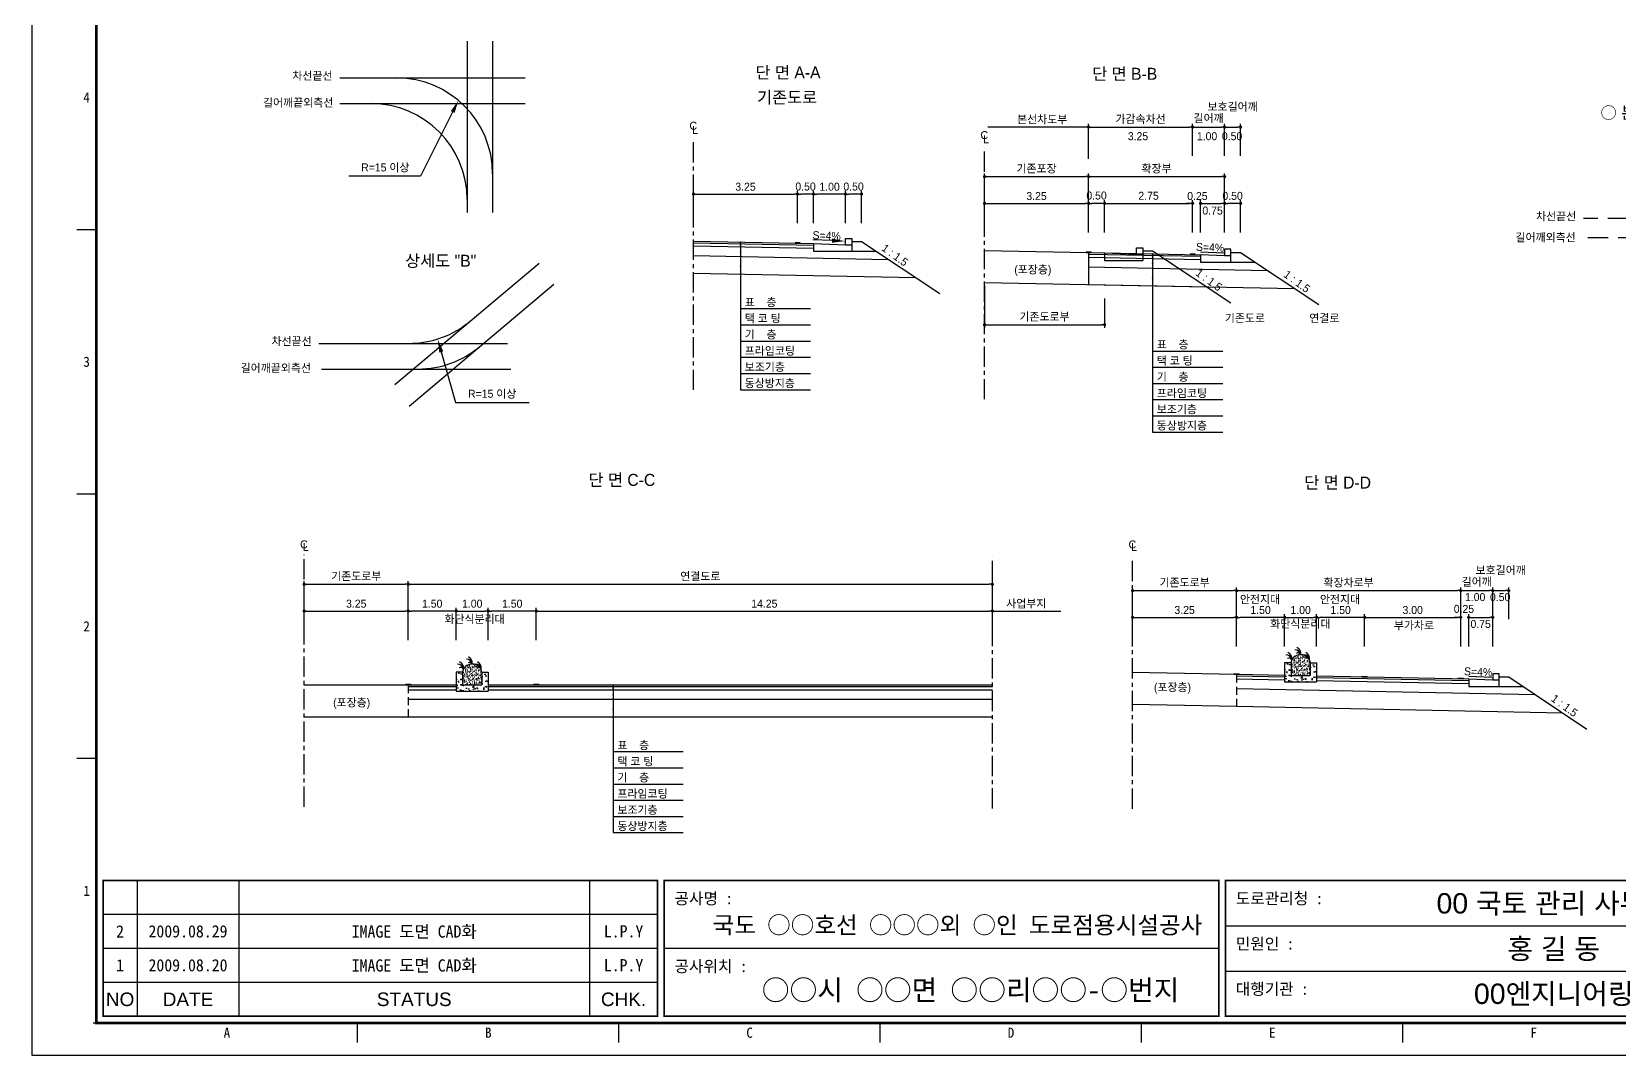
# Model space of a CAD drawing. Header units: millimetres. Extents: x 456 to 879, y 3 to 302.
# Drawn here: x 455.7 to 703.7, y 2.7 to 162.7 of the extents above; entities that cross this region are included whole.
import ezdxf
from ezdxf.enums import TextEntityAlignment as Align

# ---------------------------------------------------------------- set-up
doc = ezdxf.new("R2010")
doc.units = ezdxf.units.MM
doc.linetypes.add('CENTER', pattern=[50.8, 31.75, -6.35, 6.35, -6.35])
doc.linetypes.add('HIDDEN', pattern=[9.525, 6.35, -3.175])
for name, color, linetype in [('CC-GSTR-0004', 4, 'Continuous'), ('CZ-DIMT-0002', 7, 'Continuous'), ('CZ-EXST-0002', 1, 'Continuous'), ('CZ-LIN1-0007', 7, 'Continuous'), ('CZ-LIN2-0003', 3, 'Continuous'), ('CZ-LINE-0001', 7, 'Continuous'), ('CZ-TEXT-BOX0', 7, 'Continuous'), ('TITLE', 7, 'Continuous')]:
    doc.layers.add(name, color=color, linetype=linetype)
doc.styles.add('견고딕', font='arial.ttf')
doc.styles.add('돋움', font='')
doc.styles.add('돋음체', font='')
doc.styles.get('돋움').set_extended_font_data('Dotum')
doc.styles.get('돋음체').set_extended_font_data('DotumChe')

# ---------------------------------------------------------------- blocks, each defined once
blk = doc.blocks.new('_Dot')
at = {"color": 0, "linetype": 'ByBlock', "lineweight": -2}
blk.add_line((-0.5, 0), (-1, 0), dxfattribs=at)
at = {"color": 0, "linetype": 'ByBlock', "const_width": 0.5}
blk.add_lwpolyline([(-0.25, 0, 1), (0.25, 0, 1)], format="xyb", close=True, dxfattribs=at)

msp = doc.modelspace()

# ---------------------------------------------------------------- hatches: boundary and pattern name
at = {"layer": 'CZ-EXST-0002'}
h = msp.add_hatch(dxfattribs=at)
h.set_pattern_fill('AR-SAND', color=256, scale=0.01, style=0)
h.set_pattern_definition([(37.5, (-456.71278, 3544.88835), (-0.016000313, 0.489413237), [0, -0.38608, 0, -0.4318, 0, -0.41275]), (7.5, (-456.7128, 3544.88835), (0.44952328, 0.7168251), [0, -0.20828, 0, -0.34798, 0, -0.13335]), (327.5, (-457.0252, 3544.88835), (0.79099237, 0.001437185), [0, -0.127, 0, -0.4572, 0, -0.5969]), (317.5, (-457.0252, 3544.88835), (0.76355645, 0.22292932), [0, -0.0635, 0, -0.29972, 0, -0.3429])])
edge = h.paths.add_edge_path()
edge.add_ellipse((653.91, 64.04), major_axis=(-1.5, 0), ratio=0.829212, start_angle=180, end_angle=360)
edge.add_line((652.41, 64.04), (652.41, 62.04))
edge.add_line((652.41, 62.04), (655.41, 62.04))
edge.add_line((655.41, 62.04), (655.41, 64.04))
h = msp.add_hatch(dxfattribs=at)
h.set_pattern_fill('AR-CONC', color=256, scale=0.01, style=0)
h.set_pattern_definition([(50, (-586.1156, 3543.4252), (1.8218467, -0.15939086), [0.1905, -2.0955]), (355, (-586.1156, 3543.4252), (-0.3524283, 1.9105664), [0.1524, -1.6764]), (100.451, (-585.9638, 3543.4119), (1.469425, 1.7511669), [0.1619, -1.7809]), (46.1842, (-586.1156, 3543.9332), (2.7107904, -0.4204233), [0.28575, -3.14325]), (96.6356, (-585.8897, 3543.8981), (2.3740423, 2.4742556), [0.24285, -2.67135]), (351.184, (-586.1156, 3543.9332), (2.374046, 2.4742512), [0.2286, -2.5146]), (21, (-585.8616, 3543.8062), (1.5161488, -1.0226552), [0.1905, -2.0955]), (326, (-585.8616, 3543.8062), (0.6180203, 1.8418797), [0.1524, -1.6764]), (71.4514, (-585.7353, 3543.721), (2.1341649, 0.8192286), [0.1619, -1.7809]), (37.5, (-586.11565, 3543.4252), (0.03088603, 0.84555039), [0, -1.65608, 0, -1.7018, 0, -1.68275]), (7.5, (-586.1156, 3543.4252), (0.66819663, 1.00180575), [0, -0.97028, 0, -1.61798, 0, -0.64135]), (327.5, (-586.68207, 3543.4252), (1.35590595, -0.05728744), [0, -0.635, 0, -1.9812, 0, -2.6289]), (317.5, (-586.9361, 3543.4252), (1.4812918, 0.2542649), [0, -0.8255, 0, -1.31572, 0, -1.8669])])
h.paths.add_polyline_path([(527, 59.58), (527, 62.58), (526, 62.58), (526, 60.58), (523, 60.58), (523, 62.58), (522, 62.58), (522, 59.58)])
h = msp.add_hatch(dxfattribs=at)
h.set_pattern_fill('AR-SAND', color=256, scale=0.01, style=0)
h.set_pattern_definition([(37.5, (-586.11565, 3543.42517), (-0.016000313, 0.489413237), [0, -0.38608, 0, -0.4318, 0, -0.41275]), (7.5, (-586.11565, 3543.4252), (0.44952328, 0.7168251), [0, -0.20828, 0, -0.34798, 0, -0.13335]), (327.5, (-586.42807, 3543.42517), (0.79099237, 0.001437185), [0, -0.127, 0, -0.4572, 0, -0.5969]), (317.5, (-586.42807, 3543.4252), (0.76355645, 0.22292932), [0, -0.0635, 0, -0.29972, 0, -0.3429])])
edge = h.paths.add_edge_path()
edge.add_ellipse((524.5, 62.58), major_axis=(-1.5, 0), ratio=0.829212, start_angle=180, end_angle=360)
edge.add_line((523, 62.58), (523, 60.58))
edge.add_line((523, 60.58), (526, 60.58))
edge.add_line((526, 60.58), (526, 62.58))
h = msp.add_hatch(dxfattribs=at)
h.set_pattern_fill('AR-CONC', color=256, scale=0.01, style=0)
h.set_pattern_definition([(50, (-456.7128, 3544.8883), (1.8218467, -0.15939086), [0.1905, -2.0955]), (355, (-456.7128, 3544.8883), (-0.3524283, 1.9105664), [0.1524, -1.6764]), (100.451, (-456.561, 3544.875), (1.469425, 1.7511669), [0.1619, -1.7809]), (46.1842, (-456.7128, 3545.3963), (2.7107904, -0.4204233), [0.28575, -3.14325]), (96.6356, (-456.487, 3545.3613), (2.3740423, 2.4742556), [0.24285, -2.67135]), (351.184, (-456.7128, 3545.3963), (2.374046, 2.4742512), [0.2286, -2.5146]), (21, (-456.4588, 3545.2693), (1.5161488, -1.0226552), [0.1905, -2.0955]), (326, (-456.4588, 3545.2693), (0.6180203, 1.8418797), [0.1524, -1.6764]), (71.4514, (-456.3324, 3545.1841), (2.1341649, 0.8192286), [0.1619, -1.7809]), (37.5, (-456.7128, 3544.88835), (0.03088603, 0.84555039), [0, -1.65608, 0, -1.7018, 0, -1.68275]), (7.5, (-456.7128, 3544.8883), (0.66819663, 1.00180575), [0, -0.97028, 0, -1.61798, 0, -0.64135]), (327.5, (-457.2792, 3544.88835), (1.35590595, -0.05728744), [0, -0.635, 0, -1.9812, 0, -2.6289]), (317.5, (-457.5332, 3544.8883), (1.4812918, 0.2542649), [0, -0.8255, 0, -1.31572, 0, -1.8669])])
h.paths.add_polyline_path([(656.41, 61.04), (656.41, 64.04), (655.41, 64.04), (655.41, 62.04), (652.41, 62.04), (652.41, 64.04), (651.41, 64.04), (651.41, 61.04)])
at = {"layer": 'CZ-LIN1-0007'}
for points in [[(575.69, 129.61), (575.69, 129.74), (574.94, 129.75), (574.94, 129.63)], [(621.15, 128.15), (621.15, 128.28), (620.4, 128.29), (620.4, 128.17)], [(637.4, 127.83), (637.4, 127.95), (636.65, 127.97), (636.65, 127.84)], [(644.28, 62.2), (644.28, 62.32), (643.53, 62.34), (643.53, 62.21)], [(514.88, 60.58), (514.88, 60.7), (514.13, 60.7), (514.13, 60.58)], [(534.88, 60.58), (534.88, 60.7), (534.13, 60.7), (534.13, 60.58)], [(664.28, 61.8), (664.28, 61.92), (663.53, 61.94), (663.53, 61.81)], [(679.28, 61.5), (679.28, 61.62), (678.53, 61.64), (678.53, 61.51)]]:
    msp.add_hatch(color=256, dxfattribs=at).paths.add_polyline_path(points)

# ---------------------------------------------------------------- linework, layer by layer
at = {"color": 0, "linetype": 'ByBlock', "lineweight": -2}
for p, q in [((620.53, 147.75), (620.28, 147.75)), ((606, 72.13), (606.25, 72.13))]:
    msp.add_line(p, q, dxfattribs=at)
at = {"color": 0, "linetype": 'ByBlock', "const_width": 0.25}
for points in [[(620.65, 147.75, 1), (620.9, 147.75, 1)], [(605.88, 72.13, 1), (605.63, 72.13, 1)]]:
    msp.add_lwpolyline(points, format="xyb", close=True, dxfattribs=at)
at = {"layer": 'CC-GSTR-0004'}
for p, q in [((577.82, 129.57), (582.82, 129.37)), ((577.82, 129.57), (577.82, 128.37)), ((582.82, 130.37), (583.82, 130.37)), ((582.82, 129.37), (582.82, 130.37)), ((582.82, 129.37), (583.82, 129.37)), ((583.82, 130.37), (583.82, 128.37)), ((577.82, 128.37), (583.82, 128.37))]:
    msp.add_line(p, q, dxfattribs=at)
for points in [[(643.03, 127.66), (642.03, 127.66), (638.28, 127.81), (638.28, 126.66), (643.03, 126.66), (643.03, 128.66), (642.03, 128.66), (642.03, 127.66)], [(684.91, 61.33), (683.91, 61.33), (680.16, 61.48), (680.16, 60.33), (684.91, 60.33), (684.91, 62.33), (683.91, 62.33), (683.91, 61.33)]]:
    msp.add_lwpolyline(points, dxfattribs=at)
at = {"layer": 'CZ-EXST-0002'}
for p, q in [((523.71, 161.17), (523.71, 134.39)), ((527.69, 161.17), (527.69, 134.39)), ((503.81, 155.43), (532.76, 155.43)), ((503.81, 151.42), (532.76, 151.42)), ((512.42, 107.53), (534.97, 126.51)), ((604.53, 128.49), (623.28, 128.11)), ((623.28, 128.11), (628.28, 127.91)), ((623.28, 128.11), (623.28, 126.91)), ((623.28, 126.91), (629.28, 126.91)), ((628.28, 128.91), (629.28, 128.91)), ((628.28, 127.91), (628.28, 128.91)), ((628.28, 127.91), (629.28, 127.91)), ((629.28, 128.91), (629.28, 126.91)), ((629.28, 128.41), (630.78, 128.41)), ((630.78, 128.41), (642.98, 120.28)), ((514.63, 104.16), (537.23, 123.19)), ((604.53, 123.49), (639.21, 122.79)), ((500.55, 113.95), (530.03, 113.95)), ((500.97, 109.95), (530.51, 109.95)), ((643.9, 62.21), (627.66, 62.53)), ((498.25, 60.58), (514.5, 60.58)), ((643.9, 57.21), (627.66, 57.53)), ((498.25, 55.58), (514.5, 55.58))]:
    msp.add_line(p, q, dxfattribs=at)
at = {"layer": 'CZ-LIN1-0007'}
for p, q in [((574.94, 129.75), (575.69, 129.74)), ((574.94, 129.63), (575.69, 129.61)), ((575.69, 129.74), (575.69, 129.61)), ((620.4, 128.29), (621.15, 128.28)), ((620.4, 128.17), (621.15, 128.15)), ((621.15, 128.28), (621.15, 128.15)), ((636.65, 127.97), (637.4, 127.95)), ((636.65, 127.84), (637.4, 127.83)), ((637.4, 127.95), (637.4, 127.83)), ((643.53, 62.21), (643.53, 62.34)), ((643.53, 62.34), (644.28, 62.32)), ((644.28, 62.2), (643.53, 62.21)), ((644.28, 62.32), (644.28, 62.2)), ((514.13, 60.58), (514.13, 60.7)), ((514.13, 60.7), (514.88, 60.7)), ((514.88, 60.58), (514.13, 60.58)), ((514.88, 60.7), (514.88, 60.58)), ((534.13, 60.7), (534.88, 60.7)), ((534.13, 60.58), (534.13, 60.7)), ((534.88, 60.58), (534.13, 60.58)), ((534.88, 60.7), (534.88, 60.58)), ((663.53, 61.94), (664.28, 61.92)), ((663.53, 61.81), (663.53, 61.94)), ((664.28, 61.8), (663.53, 61.81)), ((664.28, 61.92), (664.28, 61.8)), ((678.53, 61.51), (678.53, 61.64)), ((678.53, 61.64), (679.28, 61.62)), ((679.28, 61.5), (678.53, 61.51)), ((679.28, 61.62), (679.28, 61.5))]:
    msp.add_line(p, q, dxfattribs=at)
at = {"layer": 'CZ-LIN2-0003'}
for p, q in [((559.07, 129.94), (577.82, 129.57)), ((559.07, 129.69), (577.82, 129.32)), ((559.07, 129.19), (577.82, 128.82)), ((583.82, 129.87), (585.32, 129.87)), ((585.32, 129.87), (597.52, 121.73)), ((559.07, 127.69), (589.49, 127.08)), ((583.82, 128.37), (587.57, 128.37)), ((620.78, 128.16), (620.78, 123.16)), ((620.78, 128.16), (638.28, 127.81)), ((620.78, 127.91), (638.28, 127.56)), ((620.78, 127.41), (638.28, 127.06)), ((643.03, 128.16), (644.53, 128.16)), ((643.03, 126.66), (646.78, 126.66)), ((644.53, 128.16), (656.73, 120.03)), ((559.07, 124.94), (593.75, 124.25)), ((620.78, 125.91), (648.74, 125.35)), ((620.78, 123.16), (652.99, 122.52)), ((523, 62.58), (522, 62.58)), ((522, 62.58), (522, 59.58)), ((523, 62.58), (523, 60.58)), ((526, 62.58), (526, 60.58)), ((526, 62.58), (527, 62.58)), ((527, 62.58), (527, 59.58)), ((651.41, 62.06), (643.9, 62.21)), ((652.41, 64.04), (651.41, 64.04)), ((651.41, 64.04), (651.41, 61.04)), ((652.41, 64.04), (652.41, 62.04)), ((652.41, 62.04), (655.41, 62.04)), ((655.41, 64.04), (656.41, 64.04)), ((655.41, 64.04), (655.41, 62.04)), ((656.41, 64.04), (656.41, 61.04)), ((514.5, 60.58), (522, 60.58)), ((514.5, 60.33), (522, 60.33)), ((514.5, 59.83), (522, 59.83)), ((522, 59.58), (527, 59.58)), ((523, 60.58), (526, 60.58)), ((527, 60.58), (605.75, 60.58)), ((527, 60.33), (605.75, 60.33)), ((527, 59.83), (605.75, 59.83)), ((651.41, 61.81), (643.9, 61.96)), ((651.41, 61.31), (643.9, 61.46)), ((690.62, 59.02), (643.9, 59.96)), ((651.41, 61.04), (656.41, 61.04)), ((680.16, 61.48), (656.41, 61.96)), ((680.16, 61.23), (656.41, 61.71)), ((680.16, 60.73), (656.41, 61.21)), ((684.91, 61.83), (686.41, 61.83)), ((684.91, 60.33), (688.66, 60.33)), ((686.41, 61.83), (698.61, 53.69)), ((514.5, 58.33), (605.75, 58.33)), ((694.87, 56.19), (643.9, 57.21)), ((514.5, 55.58), (605.75, 55.58))]:
    msp.add_line(p, q, dxfattribs=at)
for centre, radius, start, end in [((512.69, 140.43), 15, 0, 90), ((508.71, 136.42), 15, 0, 90), ((514.58, 128.95), 15, 270, 310.097), ((516.04, 124.95), 15, 270, 310.097), ((523.63, 63.7), 0.88, 7.8639, 92.7752), ((523.52, 64.05), 1, 347.1802, 67.3267), ((651.64, 64.38), 0.88, 7.8639, 92.7752), ((652.1, 64.35), 0.44, 19.771, 124.0366), ((651.53, 64.72), 1, 347.1802, 67.3267), ((653.03, 65.17), 0.88, 7.8639, 92.7752), ((653.49, 65.14), 0.44, 19.771, 124.0366), ((652.93, 65.51), 1, 347.1802, 67.3267), ((654.43, 64.38), 0.88, 7.8639, 92.7752), ((654.89, 64.35), 0.44, 19.771, 124.0366), ((654.32, 64.72), 1, 347.1802, 67.3267), ((522.24, 62.92), 0.88, 7.8639, 92.7752), ((522.7, 62.89), 0.44, 19.771, 124.0366), ((522.13, 63.26), 1, 347.1802, 67.3267), ((524.09, 63.67), 0.44, 19.771, 124.0366), ((525.02, 62.92), 0.88, 7.8639, 92.7752), ((525.48, 62.89), 0.44, 19.771, 124.0366), ((524.92, 63.26), 1, 347.1802, 67.3267)]:
    msp.add_arc(centre, radius, start, end, dxfattribs=at)
for centre in [(653.91, 64.04), (524.5, 62.58)]:
    msp.add_ellipse(centre, major_axis=(-1.5, 0), ratio=0.829212, start_param=3.141593, end_param=6.283185, dxfattribs=at)
at = {"layer": 'CZ-LINE-0001'}
for p, q in [((620.78, 147.75), (605.03, 147.75)), ((620.78, 142.78), (620.78, 148.25)), ((620.78, 143.28), (620.78, 148.25)), ((621.28, 147.75), (636.53, 147.75)), ((637.03, 143.28), (637.03, 148.25)), ((637.03, 143.28), (637.03, 148.25)), ((637.53, 147.75), (641.53, 147.75)), ((642.03, 143.28), (642.03, 148.25)), ((642.03, 143.28), (642.03, 148.25)), ((642.53, 147.75), (644.03, 147.75)), ((644.53, 143.28), (644.53, 148.25)), ((604.53, 136.33), (604.53, 140.51)), ((605.03, 140.01), (620.28, 140.01)), ((620.78, 136.33), (620.78, 140.51)), ((620.78, 136.33), (620.78, 140.51)), ((621.28, 140.01), (641.53, 140.01)), ((642.03, 136.33), (642.03, 140.51)), ((559.07, 132.74), (559.07, 137.79)), ((559.57, 137.29), (574.82, 137.29)), ((575.32, 132.74), (575.32, 137.79)), ((575.32, 132.74), (575.32, 137.79)), ((577.32, 137.29), (575.82, 137.29)), ((577.82, 132.74), (577.82, 137.79)), ((577.82, 132.74), (577.82, 137.79)), ((582.32, 137.29), (578.32, 137.29)), ((582.82, 132.74), (582.82, 137.79)), ((582.82, 135.18), (582.82, 137.79)), ((584.82, 137.29), (583.32, 137.29)), ((585.32, 132.74), (585.32, 137.79)), ((604.53, 131.28), (604.53, 136.33)), ((605.03, 135.83), (620.28, 135.83)), ((620.78, 131.28), (620.78, 136.33)), ((620.78, 131.28), (620.78, 136.33)), ((622.78, 135.83), (621.28, 135.83)), ((623.28, 131.28), (623.28, 136.33)), ((623.28, 131.28), (623.28, 136.33)), ((623.78, 135.83), (636.53, 135.83)), ((636.53, 135.83), (636.03, 135.83)), ((637.03, 131.28), (637.03, 136.33)), ((637.03, 131.28), (637.03, 136.33)), ((638.28, 131.28), (638.28, 136.33)), ((638.28, 131.28), (638.28, 136.33)), ((638.78, 135.83), (639.28, 135.83)), ((638.78, 135.83), (641.53, 135.83)), ((642.03, 133.72), (642.03, 136.33)), ((642.03, 131.28), (642.03, 136.33)), ((644.03, 135.83), (642.53, 135.83)), ((644.53, 131.28), (644.53, 136.33)), ((566.42, 129.81), (566.42, 106.72)), ((630.79, 127.97), (630.79, 100.1)), ((604.53, 122.99), (604.53, 116.37)), ((566.42, 119.38), (577.36, 119.38)), ((623.28, 120.98), (623.28, 116.37)), ((566.42, 116.85), (577.36, 116.85)), ((605.03, 116.87), (622.78, 116.87)), ((566.42, 114.32), (577.36, 114.32)), ((566.42, 111.79), (577.36, 111.79)), ((630.79, 112.76), (641.73, 112.76)), ((566.42, 109.25), (577.36, 109.25)), ((630.79, 110.23), (641.73, 110.23)), ((566.42, 106.72), (577.36, 106.72)), ((630.79, 107.7), (641.73, 107.7)), ((630.79, 105.17), (641.73, 105.17)), ((630.79, 102.63), (641.73, 102.63)), ((630.79, 100.1), (641.73, 100.1)), ((498.25, 72.63), (498.25, 76.8)), ((498.75, 76.3), (514, 76.3)), ((514.5, 72.63), (514.5, 76.8)), ((514.5, 72.63), (514.5, 76.8)), ((515, 76.3), (605.25, 76.3)), ((605.75, 72.63), (605.75, 76.8)), ((627.66, 71.64), (627.66, 75.81)), ((628.16, 75.31), (643.4, 75.31)), ((643.9, 71.64), (643.9, 75.81)), ((643.9, 71.64), (643.9, 75.81)), ((644.4, 75.31), (678.41, 75.31)), ((678.91, 71.64), (678.91, 75.81)), ((678.91, 70.84), (678.91, 75.81)), ((679.41, 75.31), (683.41, 75.31)), ((683.91, 70.84), (683.91, 75.81)), ((683.91, 70.84), (683.91, 75.81)), ((684.41, 75.31), (685.91, 75.31)), ((686.41, 70.84), (686.41, 75.81)), ((498.25, 67.58), (498.25, 72.63)), ((498.75, 72.13), (514, 72.13)), ((514.5, 67.58), (514.5, 72.63)), ((514.5, 67.58), (514.5, 72.63)), ((521.5, 72.13), (515, 72.13)), ((522, 67.58), (522, 72.63)), ((522, 67.58), (522, 72.63)), ((522.5, 72.13), (526.5, 72.13)), ((527, 67.58), (527, 72.63)), ((527, 67.58), (527, 72.63)), ((534, 72.13), (527.5, 72.13)), ((534.5, 67.58), (534.5, 72.63)), ((534.5, 67.58), (534.5, 72.63)), ((535, 72.13), (605.25, 72.13)), ((605.75, 67.58), (605.75, 72.63)), ((605.75, 67.58), (605.75, 72.63)), ((606.25, 72.13), (616.47, 72.13)), ((627.66, 66.59), (627.66, 71.64)), ((628.16, 71.14), (643.4, 71.14)), ((643.9, 66.59), (643.9, 71.64)), ((643.9, 66.59), (643.9, 71.64)), ((650.91, 71.14), (644.4, 71.14)), ((651.41, 66.59), (651.41, 71.64)), ((651.41, 66.59), (651.41, 71.64)), ((651.91, 71.14), (655.91, 71.14)), ((656.41, 66.59), (656.41, 71.64)), ((656.41, 66.59), (656.41, 71.64)), ((663.41, 71.14), (656.91, 71.14)), ((663.91, 66.59), (663.91, 71.64)), ((663.91, 66.59), (663.91, 71.64)), ((664.41, 71.14), (678.41, 71.14)), ((678.41, 71.14), (677.91, 71.14)), ((678.91, 66.59), (678.91, 71.64)), ((678.91, 66.59), (678.91, 71.64)), ((680.16, 66.59), (680.16, 71.64)), ((680.16, 66.59), (680.16, 71.64)), ((680.66, 71.14), (683.41, 71.14)), ((680.66, 71.14), (681.16, 71.14)), ((683.91, 66.59), (683.91, 71.64)), ((546.53, 60.58), (546.53, 37.5)), ((546.53, 50.15), (557.46, 50.15)), ((546.53, 47.62), (557.46, 47.62)), ((546.53, 45.09), (557.46, 45.09)), ((546.53, 42.56), (557.46, 42.56)), ((546.53, 40.03), (557.46, 40.03)), ((546.53, 37.5), (557.46, 37.5))]:
    msp.add_line(p, q, dxfattribs=at)
at = {"layer": 'CZ-LINE-0001', "linetype": 'CENTER', "ltscale": 0.1}
for p, q in [((559.07, 106.67), (559.07, 146.05)), ((604.53, 105.21), (604.53, 144.59)), ((498.25, 41.51), (498.25, 80.89)), ((605.75, 41.26), (605.75, 80.64)), ((627.66, 41.24), (627.66, 80.62))]:
    msp.add_line(p, q, dxfattribs=at)
at = {"layer": 'CZ-LINE-0001', "linetype": 'HIDDEN', "ltscale": 0.5}
for p, q in [((714.62, 133.47), (698.09, 133.47)), ((735.26, 130.47), (698.09, 130.47))]:
    msp.add_line(p, q, dxfattribs=at)
at = {"layer": 'CZ-LINE-0001', "linetype": 'HIDDEN', "ltscale": 0.2}
for p, q in [((643.9, 62.21), (643.9, 57.21)), ((514.5, 60.58), (514.5, 55.58))]:
    msp.add_line(p, q, dxfattribs=at)
at = {"layer": 'CZ-LINE-0001'}
for points in [[(521.44, 150.11), (516.44, 140.09), (505.2, 140.09)], [(580.69, 130.01), (577.69, 130.13)], [(641.92, 128.07), (638.28, 128.22)], [(519.67, 112.61), (521.9, 104.72), (533.4, 104.72)], [(683.8, 61.74), (680.16, 61.89)]]:
    msp.add_lwpolyline(points, dxfattribs=at)
for centre, start, end in [((566.42, 129.06), 0, 180), ((566.42, 129.06), 0, 180), ((566.42, 129.06), 180, 0), ((566.42, 129.06), 180, 0), ((566.42, 129.74), 0, 180), ((566.42, 129.74), 0, 180), ((566.42, 129.74), 180, 0), ((566.42, 129.74), 180, 0), ((566.42, 129.54), 0, 180), ((566.42, 129.54), 0, 180), ((566.42, 129.54), 180, 0), ((566.42, 129.54), 180, 0), ((566.42, 129.31), 0, 180), ((566.42, 129.31), 0, 180), ((566.42, 129.31), 180, 0), ((566.42, 129.31), 180, 0)]:
    msp.add_arc(centre, 0.0625, start, end, dxfattribs=at)
at = {"layer": 'CZ-LINE-0001', "linetype": 'ByBlock'}
for centre, start, end in [((566.42, 128.26), 0, 180), ((566.42, 128.26), 0, 180), ((566.42, 128.26), 180, 0), ((566.42, 128.26), 180, 0), ((630.79, 127.22), 0, 180), ((630.79, 127.22), 0, 180), ((630.79, 127.22), 180, 0), ((630.79, 127.22), 180, 0), ((630.79, 126.42), 0, 180), ((630.79, 126.42), 0, 180), ((630.79, 127.9), 0, 180), ((630.79, 127.9), 0, 180), ((630.79, 127.9), 180, 0), ((630.79, 127.9), 180, 0), ((630.79, 127.7), 0, 180), ((630.79, 127.7), 0, 180), ((630.79, 127.7), 180, 0), ((630.79, 127.7), 180, 0), ((630.79, 127.47), 0, 180), ((630.79, 127.47), 0, 180), ((630.79, 127.47), 180, 0), ((630.79, 127.47), 180, 0), ((566.42, 126.02), 0, 180), ((566.42, 126.02), 0, 180), ((566.42, 126.02), 180, 0), ((566.42, 126.02), 180, 0), ((630.79, 126.42), 180, 0), ((630.79, 126.42), 180, 0), ((630.79, 124.18), 0, 180), ((630.79, 124.18), 0, 180), ((630.79, 124.18), 180, 0), ((630.79, 124.18), 180, 0), ((546.52, 59.83), 0, 180), ((546.52, 59.83), 0, 180), ((546.52, 59.83), 180, 0), ((546.52, 59.83), 180, 0), ((546.53, 60.52), 0, 180), ((546.53, 60.52), 0, 180), ((546.53, 60.52), 180, 0), ((546.53, 60.52), 180, 0), ((546.53, 60.32), 0, 180), ((546.53, 60.32), 0, 180), ((546.53, 60.32), 180, 0), ((546.53, 60.32), 180, 0), ((546.53, 60.08), 0, 180), ((546.53, 60.08), 0, 180), ((546.53, 60.08), 180, 0), ((546.53, 60.08), 180, 0), ((546.52, 59.03), 0, 180), ((546.52, 59.03), 0, 180), ((546.52, 59.03), 180, 0), ((546.52, 59.03), 180, 0), ((546.52, 56.8), 0, 180), ((546.52, 56.8), 0, 180), ((546.52, 56.8), 180, 0), ((546.52, 56.8), 180, 0)]:
    msp.add_arc(centre, 0.0625, start, end, dxfattribs=at)
at = {"layer": 'CZ-LINE-0001'}
for points in [[(521.15, 150.26), (522.34, 151.9), (521.74, 149.96)], [(580.71, 130.34), (582.69, 129.93), (580.68, 129.68)], [(519.35, 112.51), (519.13, 114.53), (519.99, 112.7)]]:
    msp.add_solid(points, dxfattribs=at)
at = {"layer": 'TITLE', "color": 7, "linetype": 'Continuous'}
for p, q in [((465.77, 131.72), (462.75, 131.72)), ((465.77, 90.4), (462.75, 90.4)), ((465.77, 49.07), (462.75, 49.07)), ((506.6, 4.71), (506.6, 7.74)), ((547.42, 4.71), (547.42, 7.74)), ((588.25, 4.71), (588.25, 7.74)), ((629.07, 4.71), (629.07, 7.74)), ((669.89, 4.71), (669.89, 7.74))]:
    msp.add_line(p, q, dxfattribs=at)
at = {"layer": 'TITLE', "ltscale": 150}
for p, q in [((472.14, 30.02), (472.14, 8.8)), ((488.05, 30.02), (488.05, 8.8)), ((542.83, 30.02), (542.83, 8.8)), ((553.44, 24.71), (466.83, 24.71)), ((642.17, 22.95), (728.78, 22.95)), ((553.44, 19.41), (466.83, 19.41)), ((641.11, 19.41), (554.5, 19.41)), ((642.17, 15.87), (728.78, 15.87)), ((553.44, 14.1), (466.83, 14.1))]:
    msp.add_line(p, q, dxfattribs=at)
at = {"layer": 'TITLE'}
msp.add_line((874.13, 7.74), (465.27, 7.74), dxfattribs=at)
msp.add_lwpolyline([(455.69, 2.7), (879.05, 2.7), (879.05, 302.08), (455.69, 302.08)], close=True, dxfattribs=at)
at = {"layer": 'TITLE', "linetype": 'Continuous', "const_width": 0.403}
msp.add_lwpolyline([(465.77, 7.74), (465.77, 297.04), (874.02, 297.04), (874.02, 7.74)], close=True, dxfattribs=at)
at = {"layer": 'TITLE', "ltscale": 150, "const_width": 0.265}
for points in [[(466.83, 30.02), (553.44, 30.02), (553.44, 8.8), (466.83, 8.8)], [(554.5, 30.02), (641.11, 30.02), (641.11, 8.8), (554.5, 8.8)], [(728.78, 8.8), (642.17, 8.8), (642.17, 30.02), (728.78, 30.02)]]:
    msp.add_lwpolyline(points, close=True, dxfattribs=at)

# ---------------------------------------------------------------- block references
at = {"layer": 'CZ-LINE-0001', "xscale": 0.5, "yscale": 0.5, "zscale": 0.5, "rotation": 180}
for p in [(620.78, 147.75), (637.03, 147.75), (642.03, 147.75), (604.53, 140.01), (620.78, 140.01), (559.07, 137.29), (575.32, 137.29), (577.82, 137.29), (582.82, 137.29), (604.53, 135.83), (620.78, 135.83), (623.28, 135.83), (638.28, 135.83), (638.28, 135.83), (642.03, 135.83), (604.53, 116.87), (498.25, 76.3), (514.5, 76.3), (627.66, 75.31), (643.9, 75.31), (678.91, 75.31), (683.91, 75.31), (498.25, 72.13), (514.5, 72.13), (522, 72.13), (527, 72.13), (534.5, 72.13), (627.66, 71.14), (643.9, 71.14), (651.41, 71.14), (656.41, 71.14), (663.91, 71.14), (680.16, 71.14), (680.16, 71.14)]:
    msp.add_blockref('_Dot', p, dxfattribs=at)
at = {"layer": 'CZ-LINE-0001', "xscale": 0.5, "yscale": 0.5, "zscale": 0.5}
for p in [(637.03, 147.75), (642.03, 147.75), (644.53, 147.75), (620.78, 140.01), (642.03, 140.01), (575.32, 137.29), (577.82, 137.29), (582.82, 137.29), (585.32, 137.29), (620.78, 135.83), (623.28, 135.83), (637.03, 135.83), (637.03, 135.83), (642.03, 135.83), (644.53, 135.83), (623.28, 116.87), (514.5, 76.3), (605.75, 76.3), (643.9, 75.31), (678.91, 75.31), (683.91, 75.31), (686.41, 75.31), (514.5, 72.13), (522, 72.13), (527, 72.13), (534.5, 72.13), (605.75, 72.13), (643.9, 71.14), (651.41, 71.14), (656.41, 71.14), (663.91, 71.14), (678.91, 71.14), (678.91, 71.14), (683.91, 71.14)]:
    msp.add_blockref('_Dot', p, dxfattribs=at)

# ---------------------------------------------------------------- texts
at = {"layer": 'CZ-DIMT-0002', "style": '돋움'}
for s, p in [('차선끝선', (499.54, 155.77)), ('길어깨끝외측선', (497.31, 151.57)), ('C', (559.03, 147.97)), ('L', (559.29, 147.31)), ('C', (604.49, 146.51)), ('L', (604.75, 145.86)), ('R=15 이상', (510.92, 141.45)), ('차선끝선', (693.82, 133.8)), ('차선끝선', (496.28, 114.29)), ('길어깨끝외측선', (493.82, 110.1)), ('R=15 이상', (527.62, 106.08)), ('C', (498.21, 82.55)), ('L', (498.48, 82.15)), ('C', (627.62, 82.53)), ('L', (627.88, 82.14))]:
    msp.add_text(s, height=1.25, dxfattribs=at).set_placement(p, align=Align.MIDDLE_CENTER)
msp.add_text('○ 분리대 설치길이는 접속되는 도로의 길어깨외측선과 변속차로의', height=1.875, dxfattribs=at).set_placement((700.74, 149.99), align=Align.MIDDLE_LEFT)
for s, p in [('3.25', (626.91, 145.71)), ('1.00', (637.7, 145.71)), ('0.50', (641.61, 145.71)), ('길어깨외측선', (687.47, 129.89)), ('(포장층)', (609.18, 124.87)), ('표    층', (567.07, 119.77)), ('택 코 팅', (567.07, 117.24)), ('기존도로', (642.07, 117.27)), ('연결로', (655.26, 117.27)), ('기    층', (567.07, 114.71)), ('표    층', (631.44, 113.15)), ('프라임코팅', (567.07, 112.17)), ('택 코 팅', (631.44, 110.62)), ('보조기층', (567.07, 109.64)), ('기    층', (631.44, 108.09)), ('동상방지층', (567.07, 107.11)), ('프라임코팅', (631.44, 105.55)), ('보조기층', (631.44, 103.02)), ('동상방지층', (631.44, 100.49)), ('안전지대', (644.42, 73.33)), ('안전지대', (656.92, 73.33)), ('1.00', (679.58, 73.68)), ('0.50', (683.49, 73.68)), ('사업부지', (607.91, 72.66)), ('화단식분리대', (520.15, 70.25)), ('화단식분리대', (649.15, 69.5)), ('부가차로', (668.48, 69.26)), ('(포장층)', (630.99, 59.6)), ('(포장층)', (502.77, 57.2)), ('표    층', (547.18, 50.54)), ('택 코 팅', (547.18, 48.01)), ('기    층', (547.18, 45.48)), ('프라임코팅', (547.18, 42.95)), ('보조기층', (547.18, 40.42)), ('동상방지층', (547.18, 37.89))]:
    msp.add_text(s, height=1.25, dxfattribs=at).set_placement(p)
for s, rotation, p in [('S=4%', 357.7094, (579.87, 130.79)), ('1 : 1.5', 323.8881, (590.53, 127.76)), ('S=4%', 357.7094, (639.76, 128.96)), ('1 : 1.5', 323.8881, (639.58, 123.87)), ('1 : 1.5', 323.8881, (653.33, 123.62)), ('S=4%', 357.7094, (681.64, 62.63)), ('1 : 1.5', 323.8881, (695.13, 57.34))]:
    msp.add_text(s, height=1.25, rotation=rotation, dxfattribs=at).set_placement(p, align=Align.MIDDLE_CENTER)
at = {"layer": 'CZ-DIMT-0002', "insert": (613.53, 148.89), "char_height": 1.25, "attachment_point": 5, "style": '돋움'}
msp.add_mtext('본선차도부', dxfattribs=at)
at = {"layer": 'CZ-LINE-0001', "char_height": 1.25, "attachment_point": 5, "style": '돋움'}
for s, insert in [('\\A1;보호길어깨', (643.28, 150.87)), ('\\A1;가감속차선', (628.9, 148.95)), ('\\A1;길어깨', (639.53, 149.07)), ('\\A1;기존포장', (612.65, 141.2)), ('\\A1;확장부', (631.4, 141.2)), ('\\A1;3.25', (567.19, 138.43)), ('\\A1;0.50', (576.57, 138.46)), ('\\A1;1.00', (580.32, 138.43)), ('\\A1;0.50', (584.07, 138.46)), ('\\A1;3.25', (612.65, 136.97)), ('\\A1;0.50', (622.03, 137.05)), ('\\A1;2.75', (630.15, 137.01)), ('\\A1;0.25', (637.78, 136.98)), ('\\A1;0.50', (643.28, 137)), ('\\A1;0.75', (640.15, 134.7)), ('\\A1;기존도로부', (613.9, 118.06)), ('\\A1;기존도로부', (506.38, 77.5)), ('\\A1;연결도로', (560.13, 77.49)), ('\\A1;기존도로부', (635.78, 76.51)), ('\\A1;확장차로{\\fGulimChe|b0|i0|c129|p32;부}', (661.4, 76.51)), ('\\A1;길어깨', (681.41, 76.63)), ('\\A1;보호길어깨', (685.16, 78.43)), ('\\A1;3.25', (506.38, 73.27)), ('\\A1;1.50', (518.25, 73.27)), ('\\A1;1.00', (524.5, 73.27)), ('\\A1;1.50', (530.75, 73.27)), ('\\A1;14.25', (570.13, 73.27)), ('\\A1;3.25', (635.78, 72.28)), ('\\A1;1.50', (647.65, 72.28)), ('\\A1;1.00', (653.91, 72.28)), ('\\A1;1.50', (660.16, 72.28)), ('\\A1;3.00', (671.41, 72.28)), ('\\A1;0.25', (679.42, 72.45)), ('\\A1;0.75', (682.03, 70.1))]:
    msp.add_mtext(s, dxfattribs=dict(at, insert=insert))
at = {"layer": 'CZ-TEXT-BOX0', "style": '돋움'}
for s, p in [('단 면 A-A', (573.83, 156.29)), ('단 면 B-B', (626.43, 156.08)), ('기존도로', (573.69, 152.4)), ('상세도 "B"', (519.57, 126.86)), ('단 면 C-C', (547.88, 92.62)), ('단 면 D-D', (659.69, 92.2))]:
    msp.add_text(s, height=1.875, dxfattribs=at).set_placement(p, align=Align.MIDDLE_CENTER)
at = {"layer": 'TITLE', "color": 3, "linetype": 'Continuous', "style": '돋음체'}
for s, p in [('4', (464.26, 152.39)), ('3', (464.26, 111.07)), ('2', (464.26, 69.74)), ('1', (464.26, 28.41)), ('A', (486.18, 6.23)), ('B', (527.01, 6.23)), ('C', (567.83, 6.23)), ('D', (608.66, 6.23)), ('E', (649.48, 6.23)), ('F', (690.31, 6.23))]:
    msp.add_text(s, height=1.59, dxfattribs=at).set_placement(p, align=Align.MIDDLE)
at = {"layer": 'TITLE', "style": '돋음체'}
for s, p in [('공사명 : ', (556.1, 26.31)), ('도로관리청 :', (643.77, 26.31)), ('민원인 :', (643.77, 19.23)), ('공사위치 :', (556.1, 15.7)), ('대행기관 :', (643.77, 12.16))]:
    msp.add_text(s, height=1.804, dxfattribs=at).set_placement(p)
at = {"layer": 'TITLE', "color": 7, "linetype": 'Continuous'}
for s, height, style, p in [('00 국토 관리 사무소', 3.1832, '견고딕', (693.44, 26.48)), ('국도 ○○호선 ○○○외 ○인 도로점용시설공사', 2.7, '돋음체', (600.31, 23.09)), ('홍 길 동', 3.183, '견고딕', (693.44, 19.41)), ('○○시 ○○면 ○○리○○-○번지', 3.1832, '돋음체', (602.34, 12.93)), ('00엔지니어링', 3.183, '견고딕', (693.44, 12.34))]:
    msp.add_text(s, height=height, dxfattribs=dict(at, style=style)).set_placement(p, align=Align.MIDDLE)
at = {"layer": 'TITLE', "color": 1, "linetype": 'Continuous', "style": '돋음체'}
msp.add_text('2', height=1.91, dxfattribs=at).set_placement((469.49, 22.06), align=Align.MIDDLE)
at = {"layer": 'TITLE', "linetype": 'Continuous'}
for s, height, style, p in [('2009.08.29', 1.91, '돋음체', (480.1, 22.06)), ('L.P.Y', 1.91, '돋음체', (548.14, 22.06)), ('1', 1.91, '돋음체', (469.49, 16.76)), ('2009.08.20', 1.91, '돋음체', (480.1, 16.76)), ('L.P.Y', 1.91, '돋음체', (548.14, 16.76)), ('NO', 2.122, '견고딕', (469.49, 11.45)), ('DATE', 2.122, '견고딕', (480.1, 11.45)), ('STATUS', 2.122, '견고딕', (515.44, 11.45)), ('CHK.', 2.122, '견고딕', (548.14, 11.45))]:
    msp.add_text(s, height=height, dxfattribs=dict(at, style=style)).set_placement(p, align=Align.MIDDLE)
at = {"layer": 'TITLE', "style": '돋음체'}
for p in [(515.44, 22.06), (515.44, 16.76)]:
    msp.add_text('IMAGE 도면 CAD화', height=1.9099, dxfattribs=at).set_placement(p, align=Align.MIDDLE)

doc.saveas('drawing.dxf')
